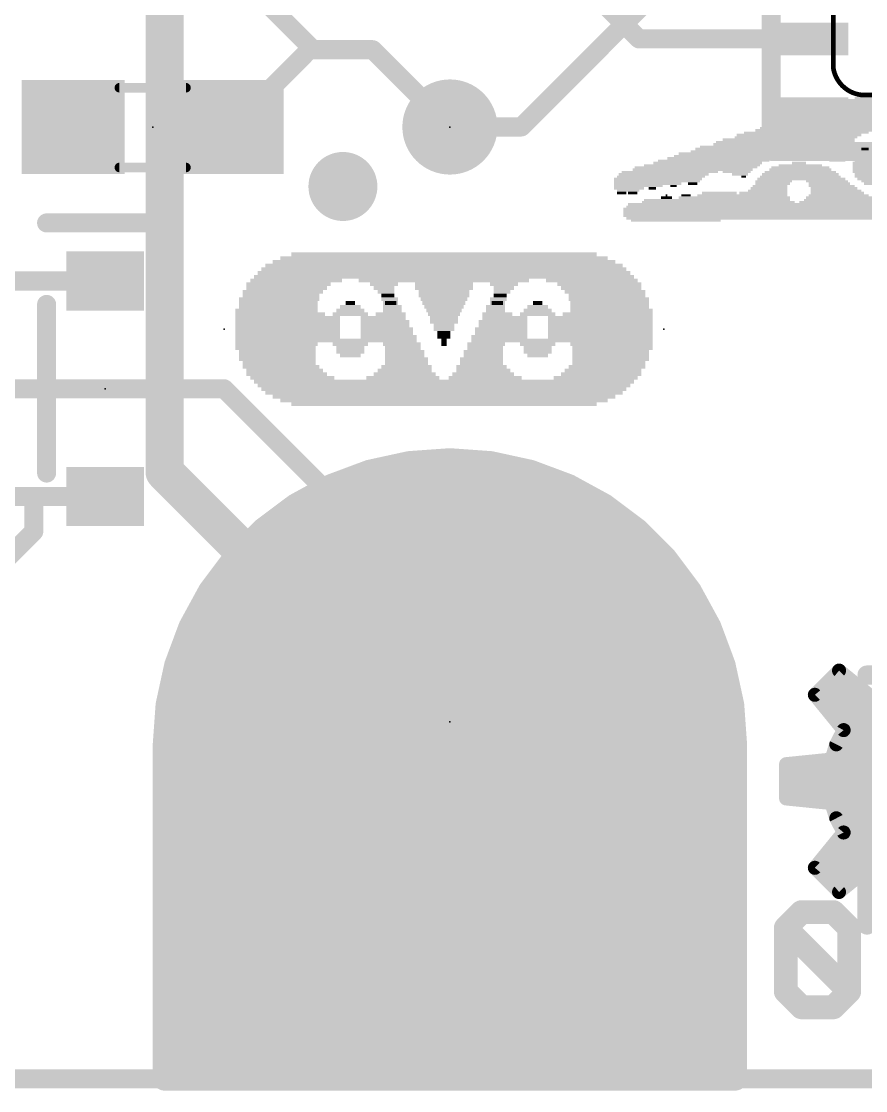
# Model space of a CAD drawing. Extents: x -23 to 93, y -71 to 33.
# Drawn here: x 9.39 to 18.41, y -0.13 to 11.29 of the extents above; entities that cross this region are included whole.
import ezdxf

# ---------------------------------------------------------------- set-up
doc = ezdxf.new("R2010")
doc.units = 0
for name, color, linetype in [('1', 12, 'CONTINUOUS'), ('16', 132, 'CONTINUOUS'), ('17', 110, 'CONTINUOUS'), ('18', 110, 'CONTINUOUS'), ('20', 53, 'CONTINUOUS'), ('21', 41, 'CONTINUOUS'), ('22', 40, 'CONTINUOUS'), ('23', 53, 'CONTINUOUS'), ('24', 53, 'CONTINUOUS'), ('31', 253, 'CONTINUOUS'), ('51', 53, 'CONTINUOUS')]:
    doc.layers.add(name, color=color, linetype=linetype)

# ---------------------------------------------------------------- blocks, each defined once
blk = doc.blocks.new('RECT')
blk.add_solid([(-0.5, -0.5), (0.5, -0.5), (-0.5, 0.5), (0.5, 0.5)])
blk = doc.blocks.new('ROUNDP')
at = {"const_width": 0.5}
blk.add_lwpolyline([(0, -0.25, 1), (0, 0.25, 1), (0, -0.25)], format="xyb", dxfattribs=at)
blk = doc.blocks.new('PIE')
at = {"const_width": 0.5}
blk.add_lwpolyline([(0, -0.25, 1), (0, 0.25, 1), (0, -0.25)], format="xyb", dxfattribs=at)
blk = doc.blocks.new('ROUNDV')
at = {"const_width": 0.5}
blk.add_lwpolyline([(0, -0.25, 1), (0, 0.25, 1), (0, -0.25)], format="xyb", dxfattribs=at)

msp = doc.modelspace()

# ---------------------------------------------------------------- linework, layer by layer
at = {"layer": '1'}
for points, const_width in [([(15.99, 11.1), (15.24, 11.85)], 0.2032), ([(12.065, 11.43), (12.5095, 10.9855)], 0.2032), ([(17.85, 11.1), (15.99, 11.1)], 0.2032), ([(11.645, 10.16), (12.4705, 10.9855)], 0.2032), ([(12.4705, 10.9855), (12.5095, 10.9855)], 0.2032), ([(12.5095, 10.9855), (13.1445, 10.9855)], 0.2032), ([(13.1445, 10.9855), (13.97, 10.16)], 0.2032), ([(10.287, 8.516), (8.947, 8.516)], 0.2032), ([(6.647, 7.366), (11.557, 7.366)], 0.2032), ([(11.557, 7.366), (13.97, 4.953)], 0.2032), ([(13.5362, 6.573), (13.1113, 6.4805)], 0.254), ([(13.97, 6.604), (13.5362, 6.573)], 0.254), ([(14.4038, 6.573), (13.97, 6.604)], 0.254), ([(14.8287, 6.4805), (14.4038, 6.573)], 0.254), ([(13.1113, 6.4805), (12.7038, 6.3286)], 0.254), ([(15.2362, 6.3286), (14.8287, 6.4805)], 0.254), ([(12.7038, 6.3286), (12.3221, 6.1201)], 0.254), ([(12.7613, 6.35), (15.1787, 6.35)], 0.254), ([(15.6179, 6.1201), (15.2362, 6.3286)], 0.254), ([(9.525, 6.216), (8.947, 6.216)], 0.2032), ([(10.287, 6.216), (9.525, 6.216)], 0.2032), ([(9.525, 5.842), (9.525, 6.216)], 0.2032), ([(12.3221, 6.1201), (11.974, 5.8595)], 0.254), ([(12.2899, 6.096), (15.6501, 6.096)], 0.254), ([(15.966, 5.8595), (15.6179, 6.1201)], 0.254), ([(9.017, 5.334), (9.525, 5.842)], 0.2032), ([(11.974, 5.8595), (11.6665, 5.552)], 0.254), ([(11.9565, 5.842), (15.9835, 5.842)], 0.254), ([(16.2735, 5.552), (15.966, 5.8595)], 0.254), ([(11.7025, 5.588), (16.2375, 5.588)], 0.254), ([(11.6665, 5.552), (11.4059, 5.2039)], 0.254), ([(16.5341, 5.2039), (16.2735, 5.552)], 0.254), ([(11.5033, 5.334), (16.4367, 5.334)], 0.254), ([(11.4059, 5.2039), (11.1974, 4.8222)], 0.254), ([(16.7426, 4.8222), (16.5341, 5.2039)], 0.254), ([(11.3382, 5.08), (16.6018, 5.08)], 0.254), ([(13.97, 4.953), (13.97, 3.556)], 0.2032), ([(11.1974, 4.8222), (11.0455, 4.4147)], 0.254), ([(11.1995, 4.826), (16.7405, 4.826)], 0.254), ([(16.8945, 4.4147), (16.7426, 4.8222)], 0.254), ([(11.1041, 4.572), (16.8359, 4.572)], 0.254), ([(11.0455, 4.4147), (10.953, 3.9898)], 0.254), ([(16.987, 3.9898), (16.8945, 4.4147)], 0.254), ([(11.0244, 4.318), (16.9156, 4.318)], 0.254), ([(10.953, 3.9898), (10.922, 3.556)], 0.254), ([(10.9692, 4.064), (16.9708, 4.064)], 0.254), ([(17.018, 3.556), (16.987, 3.9898)], 0.254), ([(10.9402, 3.81), (16.9998, 3.81)], 0.254), ([(10.922, 3.556), (10.922, 0)], 0.254), ([(10.922, 3.556), (17.018, 3.556)], 0.254), ([(17.018, 0), (17.018, 3.556)], 0.254), ([(10.922, 3.302), (17.018, 3.302)], 0.254), ([(10.922, 3.048), (17.018, 3.048)], 0.254), ([(10.922, 2.794), (17.018, 2.794)], 0.254), ([(10.922, 2.54), (17.018, 2.54)], 0.254), ([(10.922, 2.286), (17.018, 2.286)], 0.254), ([(10.922, 2.032), (17.018, 2.032)], 0.254), ([(10.922, 1.778), (17.018, 1.778)], 0.254), ([(10.922, 1.524), (17.018, 1.524)], 0.254), ([(10.922, 1.27), (17.018, 1.27)], 0.254), ([(10.922, 1.016), (17.018, 1.016)], 0.254), ([(10.922, 0.762), (17.018, 0.762)], 0.254), ([(10.922, 0.508), (17.018, 0.508)], 0.254), ([(10.922, 0.254), (17.018, 0.254)], 0.254), ([(10.922, 0), (17.018, 0)], 0.254), ([(10.922, 0), (17.018, 0)], 0.254), ([(0, 0), (38.1, 0)], 0.2032)]:
    msp.add_lwpolyline(points, dxfattribs=dict(at, const_width=const_width))
for points, const_width in [([(15.99, 11.1508, 1), (15.99, 11.0492)], 0.1016), ([(15.9541, 11.0641, 1), (16.0259, 11.1359)], 0.1016), ([(17.85, 11.0492, 1), (17.85, 11.1508)], 0.1016), ([(12.4705, 11.0363, 1), (12.4705, 10.9347)], 0.1016), ([(12.5064, 10.9496, 1), (12.4346, 11.0214)], 0.1016), ([(12.5095, 11.0363, 1), (12.5095, 10.9347)], 0.1016), ([(12.4736, 10.9496, 1), (12.5454, 11.0214)], 0.1016), ([(12.5095, 10.9347, 1), (12.5095, 11.0363)], 0.1016), ([(13.1804, 11.0214, 1), (13.1086, 10.9496)], 0.1016), ([(13.1445, 10.9347, 1), (13.1445, 11.0363)], 0.1016), ([(11.6091, 10.1959, 1), (11.6809, 10.1241)], 0.1016), ([(13.9341, 10.1241, 1), (14.0059, 10.1959)], 0.1016), ([(10.287, 8.4652, 1), (10.287, 8.5668)], 0.1016), ([(11.5929, 7.4019, 1), (11.5211, 7.3301)], 0.1016), ([(11.557, 7.3152, 1), (11.557, 7.4168)], 0.1016), ([(13.5317, 6.6363, 1), (13.5408, 6.5096)], 0.127), ([(13.5497, 6.5109, 1), (13.5227, 6.635)], 0.127), ([(13.9745, 6.6673, 1), (13.9655, 6.5407)], 0.127), ([(13.9745, 6.5407, 1), (13.9655, 6.6673)], 0.127), ([(14.4173, 6.635, 1), (14.3903, 6.5109)], 0.127), ([(14.3992, 6.5096, 1), (14.4083, 6.6363)], 0.127), ([(13.0978, 6.5426, 1), (13.1248, 6.4185)], 0.127), ([(13.1335, 6.421, 1), (13.0891, 6.54)], 0.127), ([(14.8509, 6.54, 1), (14.8065, 6.421)], 0.127), ([(14.8152, 6.4185, 1), (14.8422, 6.5426)], 0.127), ([(12.6816, 6.3881, 1), (12.726, 6.2691)], 0.127), ([(12.7342, 6.2728, 1), (12.6734, 6.3843)], 0.127), ([(12.7613, 6.4135, 1), (12.7613, 6.2865)], 0.127), ([(15.2666, 6.3843, 1), (15.2058, 6.2728)], 0.127), ([(15.1787, 6.2865, 1), (15.1787, 6.4135)], 0.127), ([(15.214, 6.2691, 1), (15.2584, 6.3881)], 0.127), ([(9.525, 6.2668, 1), (9.525, 6.1652)], 0.1016), ([(9.5758, 6.216, 1), (9.4742, 6.216)], 0.1016), ([(9.525, 6.1652, 1), (9.525, 6.2668)], 0.1016), ([(10.287, 6.1652, 1), (10.287, 6.2668)], 0.1016), ([(12.2899, 6.1595, 1), (12.2899, 6.0325)], 0.127), ([(12.2917, 6.1759, 1), (12.3526, 6.0644)], 0.127), ([(12.3602, 6.0693, 1), (12.2841, 6.171)], 0.127), ([(15.6559, 6.171, 1), (15.5798, 6.0693)], 0.127), ([(15.5874, 6.0644, 1), (15.6483, 6.1759)], 0.127), ([(15.6501, 6.0325, 1), (15.6501, 6.1595)], 0.127), ([(9.5609, 5.8061, 1), (9.4891, 5.8779)], 0.1016), ([(11.9565, 5.9055, 1), (11.9565, 5.7785)], 0.127), ([(11.9359, 5.9104, 1), (12.012, 5.8087)], 0.127), ([(12.0189, 5.8146, 1), (11.9291, 5.9044)], 0.127), ([(16.0109, 5.9044, 1), (15.9211, 5.8146)], 0.127), ([(15.928, 5.8087, 1), (16.0041, 5.9104)], 0.127), ([(15.9835, 5.7785, 1), (15.9835, 5.9055)], 0.127), ([(9.4742, 5.842, 1), (9.5758, 5.842)], 0.1016), ([(11.7025, 5.6515, 1), (11.7025, 5.5245)], 0.127), ([(16.2375, 5.5245, 1), (16.2375, 5.6515)], 0.127), ([(11.6216, 5.5969, 1), (11.7114, 5.5071)], 0.127), ([(11.7173, 5.514, 1), (11.6156, 5.5901)], 0.127), ([(16.3244, 5.5901, 1), (16.2227, 5.514)], 0.127), ([(16.2286, 5.5071, 1), (16.3184, 5.5969)], 0.127), ([(11.5033, 5.3975, 1), (11.5033, 5.2705)], 0.127), ([(16.4367, 5.2705, 1), (16.4367, 5.3975)], 0.127), ([(11.355, 5.2419, 1), (11.4567, 5.1658)], 0.127), ([(11.4616, 5.1734, 1), (11.3501, 5.2343)], 0.127), ([(16.5899, 5.2343, 1), (16.4784, 5.1734)], 0.127), ([(16.4833, 5.1658, 1), (16.585, 5.2419)], 0.127), ([(11.3382, 5.1435, 1), (11.3382, 5.0165)], 0.127), ([(16.6018, 5.0165, 1), (16.6018, 5.1435)], 0.127), ([(14.0208, 4.953, 1), (13.9192, 4.953)], 0.1016), ([(13.9341, 4.9171, 1), (14.0059, 4.9889)], 0.1016), ([(11.1417, 4.8526, 1), (11.2532, 4.7918)], 0.127), ([(11.1995, 4.8895, 1), (11.1995, 4.7625)], 0.127), ([(11.2569, 4.8, 1), (11.1379, 4.8444)], 0.127), ([(16.8021, 4.8444, 1), (16.6831, 4.8)], 0.127), ([(16.6868, 4.7918, 1), (16.7983, 4.8526)], 0.127), ([(16.7405, 4.7625, 1), (16.7405, 4.8895)], 0.127), ([(11.1041, 4.6355, 1), (11.1041, 4.5085)], 0.127), ([(16.8359, 4.5085, 1), (16.8359, 4.6355)], 0.127), ([(10.986, 4.4369, 1), (11.105, 4.3925)], 0.127), ([(11.1075, 4.4012, 1), (10.9834, 4.4282)], 0.127), ([(16.9566, 4.4282, 1), (16.8325, 4.4012)], 0.127), ([(16.835, 4.3925, 1), (16.954, 4.4369)], 0.127), ([(11.0244, 4.3815, 1), (11.0244, 4.2545)], 0.127), ([(16.9156, 4.2545, 1), (16.9156, 4.3815)], 0.127), ([(11.0164, 3.9852, 1), (10.8897, 3.9943)], 0.127), ([(10.9692, 4.1275, 1), (10.9692, 4.0005)], 0.127), ([(17.0503, 3.9943, 1), (16.9236, 3.9852)], 0.127), ([(16.9708, 4.0005, 1), (16.9708, 4.1275)], 0.127), ([(10.891, 4.0033, 1), (11.0151, 3.9763)], 0.127), ([(16.9249, 3.9763, 1), (17.049, 4.0033)], 0.127), ([(10.9402, 3.8735, 1), (10.9402, 3.7465)], 0.127), ([(16.9998, 3.7465, 1), (16.9998, 3.8735)], 0.127), ([(10.9855, 3.556, 1), (10.8585, 3.556)], 0.127), ([(10.922, 3.6195, 1), (10.922, 3.4925)], 0.127), ([(17.0815, 3.556, 1), (16.9545, 3.556)], 0.127), ([(17.018, 3.4925, 1), (17.018, 3.6195)], 0.127), ([(10.8587, 3.5605, 1), (10.9853, 3.5515)], 0.127), ([(13.9192, 3.556, 1), (14.0208, 3.556)], 0.1016), ([(16.9547, 3.5515, 1), (17.0813, 3.5605)], 0.127), ([(10.922, 3.3655, 1), (10.922, 3.2385)], 0.127), ([(17.018, 3.2385, 1), (17.018, 3.3655)], 0.127), ([(10.922, 3.1115, 1), (10.922, 2.9845)], 0.127), ([(17.018, 2.9845, 1), (17.018, 3.1115)], 0.127), ([(10.922, 2.8575, 1), (10.922, 2.7305)], 0.127), ([(17.018, 2.7305, 1), (17.018, 2.8575)], 0.127), ([(10.922, 2.6035, 1), (10.922, 2.4765)], 0.127), ([(17.018, 2.4765, 1), (17.018, 2.6035)], 0.127), ([(10.922, 2.3495, 1), (10.922, 2.2225)], 0.127), ([(17.018, 2.2225, 1), (17.018, 2.3495)], 0.127), ([(10.922, 2.0955, 1), (10.922, 1.9685)], 0.127), ([(17.018, 1.9685, 1), (17.018, 2.0955)], 0.127), ([(10.922, 1.8415, 1), (10.922, 1.7145)], 0.127), ([(17.018, 1.7145, 1), (17.018, 1.8415)], 0.127), ([(10.922, 1.5875, 1), (10.922, 1.4605)], 0.127), ([(17.018, 1.4605, 1), (17.018, 1.5875)], 0.127), ([(10.922, 1.3335, 1), (10.922, 1.2065)], 0.127), ([(17.018, 1.2065, 1), (17.018, 1.3335)], 0.127), ([(10.922, 1.0795, 1), (10.922, 0.9525)], 0.127), ([(17.018, 0.9525, 1), (17.018, 1.0795)], 0.127), ([(10.922, 0.8255, 1), (10.922, 0.6985)], 0.127), ([(17.018, 0.6985, 1), (17.018, 0.8255)], 0.127), ([(10.922, 0.5715, 1), (10.922, 0.4445)], 0.127), ([(17.018, 0.4445, 1), (17.018, 0.5715)], 0.127), ([(10.922, 0.3175, 1), (10.922, 0.1905)], 0.127), ([(17.018, 0.1905, 1), (17.018, 0.3175)], 0.127), ([(10.922, 0.0635, 1), (10.922, -0.0635)], 0.127), ([(10.922, 0.0635, 1), (10.922, -0.0635)], 0.127), ([(17.018, -0.0635, 1), (17.018, 0.0635)], 0.127), ([(17.018, -0.0635, 1), (17.018, 0.0635)], 0.127), ([(10.8585, 0, 1), (10.9855, 0)], 0.127), ([(16.9545, 0, 1), (17.0815, 0)], 0.127)]:
    msp.add_lwpolyline(points, format="xyb", dxfattribs=dict(at, const_width=const_width))
at = {"layer": '16'}
for points, const_width in [([(10.922, 16.637), (10.922, 6.477)], 0.4064), ([(16.383, 11.811), (14.732, 10.16)], 0.2032), ([(14.732, 10.16), (13.97, 10.16)], 0.2032), ([(10.922, 6.477), (13.843, 3.556)], 0.4064), ([(13.5362, 6.573), (13.1113, 6.4805)], 0.254), ([(13.97, 6.604), (13.5362, 6.573)], 0.254), ([(14.4038, 6.573), (13.97, 6.604)], 0.254), ([(14.8287, 6.4805), (14.4038, 6.573)], 0.254), ([(13.1113, 6.4805), (12.7038, 6.3286)], 0.254), ([(15.2362, 6.3286), (14.8287, 6.4805)], 0.254), ([(12.7038, 6.3286), (12.3221, 6.1201)], 0.254), ([(12.7613, 6.35), (15.1787, 6.35)], 0.254), ([(15.6179, 6.1201), (15.2362, 6.3286)], 0.254), ([(12.3221, 6.1201), (11.974, 5.8595)], 0.254), ([(12.2899, 6.096), (15.6501, 6.096)], 0.254), ([(15.966, 5.8595), (15.6179, 6.1201)], 0.254), ([(11.974, 5.8595), (11.6665, 5.552)], 0.254), ([(11.9565, 5.842), (15.9835, 5.842)], 0.254), ([(16.2735, 5.552), (15.966, 5.8595)], 0.254), ([(11.7025, 5.588), (16.2375, 5.588)], 0.254), ([(11.6665, 5.552), (11.4059, 5.2039)], 0.254), ([(16.5341, 5.2039), (16.2735, 5.552)], 0.254), ([(11.5033, 5.334), (16.4367, 5.334)], 0.254), ([(11.4059, 5.2039), (11.1974, 4.8222)], 0.254), ([(16.7426, 4.8222), (16.5341, 5.2039)], 0.254), ([(11.3382, 5.08), (16.6018, 5.08)], 0.254), ([(11.1974, 4.8222), (11.0455, 4.4147)], 0.254), ([(11.1995, 4.826), (16.7405, 4.826)], 0.254), ([(16.8945, 4.4147), (16.7426, 4.8222)], 0.254), ([(11.1041, 4.572), (16.8359, 4.572)], 0.254), ([(11.0455, 4.4147), (10.953, 3.9898)], 0.254), ([(16.987, 3.9898), (16.8945, 4.4147)], 0.254), ([(11.0244, 4.318), (16.9156, 4.318)], 0.254), ([(10.953, 3.9898), (10.922, 3.556)], 0.254), ([(10.9692, 4.064), (16.9708, 4.064)], 0.254), ([(17.018, 3.556), (16.987, 3.9898)], 0.254), ([(10.9402, 3.81), (16.9998, 3.81)], 0.254), ([(10.922, 3.556), (10.922, 0)], 0.254), ([(10.922, 3.556), (17.018, 3.556)], 0.254), ([(13.843, 3.556), (13.97, 3.556)], 0.2032), ([(17.018, 0), (17.018, 3.556)], 0.254), ([(10.922, 3.302), (17.018, 3.302)], 0.254), ([(10.922, 3.048), (17.018, 3.048)], 0.254), ([(10.922, 2.794), (17.018, 2.794)], 0.254), ([(10.922, 2.54), (17.018, 2.54)], 0.254), ([(10.922, 2.286), (17.018, 2.286)], 0.254), ([(10.922, 2.032), (17.018, 2.032)], 0.254), ([(10.922, 1.778), (17.018, 1.778)], 0.254), ([(17.7268, 1.7789), (17.5573, 1.6094)], 0.254), ([(18.0657, 1.7789), (17.7268, 1.7789)], 0.254), ([(18.2352, 1.6094), (18.0657, 1.7789)], 0.254), ([(17.5573, 1.6094), (17.5573, 0.9315)], 0.254), ([(18.2352, 0.9315), (17.5573, 1.6094)], 0.254), ([(18.2352, 0.9315), (18.2352, 1.6094)], 0.254), ([(10.922, 1.524), (17.018, 1.524)], 0.254), ([(10.922, 1.27), (17.018, 1.27)], 0.254), ([(10.922, 1.016), (17.018, 1.016)], 0.254), ([(17.5573, 0.9315), (17.7268, 0.762)], 0.254), ([(18.0657, 0.762), (18.2352, 0.9315)], 0.254), ([(10.922, 0.762), (17.018, 0.762)], 0.254), ([(17.7268, 0.762), (18.0657, 0.762)], 0.254), ([(10.922, 0.508), (17.018, 0.508)], 0.254), ([(10.922, 0.254), (17.018, 0.254)], 0.254), ([(10.922, 0), (17.018, 0)], 0.254), ([(10.922, 0), (17.018, 0)], 0.254), ([(0, 0), (38.1, 0)], 0.2032)]:
    msp.add_lwpolyline(points, dxfattribs=dict(at, const_width=const_width))
for points, const_width in [([(13.97, 10.2108, 1), (13.97, 10.1092)], 0.1016), ([(14.6961, 10.1959, 1), (14.7679, 10.1241)], 0.1016), ([(14.732, 10.1092, 1), (14.732, 10.2108)], 0.1016), ([(10.9938, 6.5488, 1), (10.8502, 6.4052)], 0.2032), ([(13.5317, 6.6363, 1), (13.5408, 6.5096)], 0.127), ([(13.5497, 6.5109, 1), (13.5227, 6.635)], 0.127), ([(13.9745, 6.6673, 1), (13.9655, 6.5407)], 0.127), ([(13.9745, 6.5407, 1), (13.9655, 6.6673)], 0.127), ([(14.4173, 6.635, 1), (14.3903, 6.5109)], 0.127), ([(14.3992, 6.5096, 1), (14.4083, 6.6363)], 0.127), ([(10.8204, 6.477, 1), (11.0236, 6.477)], 0.2032), ([(13.0978, 6.5426, 1), (13.1248, 6.4185)], 0.127), ([(13.1335, 6.421, 1), (13.0891, 6.54)], 0.127), ([(14.8509, 6.54, 1), (14.8065, 6.421)], 0.127), ([(14.8152, 6.4185, 1), (14.8422, 6.5426)], 0.127), ([(12.6816, 6.3881, 1), (12.726, 6.2691)], 0.127), ([(12.7342, 6.2728, 1), (12.6734, 6.3843)], 0.127), ([(12.7613, 6.4135, 1), (12.7613, 6.2865)], 0.127), ([(15.2666, 6.3843, 1), (15.2058, 6.2728)], 0.127), ([(15.1787, 6.2865, 1), (15.1787, 6.4135)], 0.127), ([(15.214, 6.2691, 1), (15.2584, 6.3881)], 0.127), ([(12.2899, 6.1595, 1), (12.2899, 6.0325)], 0.127), ([(12.2917, 6.1759, 1), (12.3526, 6.0644)], 0.127), ([(12.3602, 6.0693, 1), (12.2841, 6.171)], 0.127), ([(15.6559, 6.171, 1), (15.5798, 6.0693)], 0.127), ([(15.5874, 6.0644, 1), (15.6483, 6.1759)], 0.127), ([(15.6501, 6.0325, 1), (15.6501, 6.1595)], 0.127), ([(11.9565, 5.9055, 1), (11.9565, 5.7785)], 0.127), ([(11.9359, 5.9104, 1), (12.012, 5.8087)], 0.127), ([(12.0189, 5.8146, 1), (11.9291, 5.9044)], 0.127), ([(16.0109, 5.9044, 1), (15.9211, 5.8146)], 0.127), ([(15.928, 5.8087, 1), (16.0041, 5.9104)], 0.127), ([(15.9835, 5.7785, 1), (15.9835, 5.9055)], 0.127), ([(11.7025, 5.6515, 1), (11.7025, 5.5245)], 0.127), ([(16.2375, 5.5245, 1), (16.2375, 5.6515)], 0.127), ([(11.6216, 5.5969, 1), (11.7114, 5.5071)], 0.127), ([(11.7173, 5.514, 1), (11.6156, 5.5901)], 0.127), ([(16.3244, 5.5901, 1), (16.2227, 5.514)], 0.127), ([(16.2286, 5.5071, 1), (16.3184, 5.5969)], 0.127), ([(11.5033, 5.3975, 1), (11.5033, 5.2705)], 0.127), ([(16.4367, 5.2705, 1), (16.4367, 5.3975)], 0.127), ([(11.355, 5.2419, 1), (11.4567, 5.1658)], 0.127), ([(11.4616, 5.1734, 1), (11.3501, 5.2343)], 0.127), ([(16.5899, 5.2343, 1), (16.4784, 5.1734)], 0.127), ([(16.4833, 5.1658, 1), (16.585, 5.2419)], 0.127), ([(11.3382, 5.1435, 1), (11.3382, 5.0165)], 0.127), ([(16.6018, 5.0165, 1), (16.6018, 5.1435)], 0.127), ([(11.1417, 4.8526, 1), (11.2532, 4.7918)], 0.127), ([(11.1995, 4.8895, 1), (11.1995, 4.7625)], 0.127), ([(11.2569, 4.8, 1), (11.1379, 4.8444)], 0.127), ([(16.8021, 4.8444, 1), (16.6831, 4.8)], 0.127), ([(16.6868, 4.7918, 1), (16.7983, 4.8526)], 0.127), ([(16.7405, 4.7625, 1), (16.7405, 4.8895)], 0.127), ([(11.1041, 4.6355, 1), (11.1041, 4.5085)], 0.127), ([(16.8359, 4.5085, 1), (16.8359, 4.6355)], 0.127), ([(10.986, 4.4369, 1), (11.105, 4.3925)], 0.127), ([(11.1075, 4.4012, 1), (10.9834, 4.4282)], 0.127), ([(16.9566, 4.4282, 1), (16.8325, 4.4012)], 0.127), ([(16.835, 4.3925, 1), (16.954, 4.4369)], 0.127), ([(11.0244, 4.3815, 1), (11.0244, 4.2545)], 0.127), ([(16.9156, 4.2545, 1), (16.9156, 4.3815)], 0.127), ([(11.0164, 3.9852, 1), (10.8897, 3.9943)], 0.127), ([(10.9692, 4.1275, 1), (10.9692, 4.0005)], 0.127), ([(17.0503, 3.9943, 1), (16.9236, 3.9852)], 0.127), ([(16.9708, 4.0005, 1), (16.9708, 4.1275)], 0.127), ([(10.891, 4.0033, 1), (11.0151, 3.9763)], 0.127), ([(16.9249, 3.9763, 1), (17.049, 4.0033)], 0.127), ([(10.9402, 3.8735, 1), (10.9402, 3.7465)], 0.127), ([(16.9998, 3.7465, 1), (16.9998, 3.8735)], 0.127), ([(10.9855, 3.556, 1), (10.8585, 3.556)], 0.127), ([(10.922, 3.6195, 1), (10.922, 3.4925)], 0.127), ([(13.7712, 3.4842, 1), (13.9148, 3.6278)], 0.2032), ([(13.843, 3.6068, 1), (13.843, 3.5052)], 0.1016), ([(13.97, 3.5052, 1), (13.97, 3.6068)], 0.1016), ([(17.0815, 3.556, 1), (16.9545, 3.556)], 0.127), ([(17.018, 3.4925, 1), (17.018, 3.6195)], 0.127), ([(10.8587, 3.5605, 1), (10.9853, 3.5515)], 0.127), ([(16.9547, 3.5515, 1), (17.0813, 3.5605)], 0.127), ([(10.922, 3.3655, 1), (10.922, 3.2385)], 0.127), ([(17.018, 3.2385, 1), (17.018, 3.3655)], 0.127), ([(10.922, 3.1115, 1), (10.922, 2.9845)], 0.127), ([(17.018, 2.9845, 1), (17.018, 3.1115)], 0.127), ([(10.922, 2.8575, 1), (10.922, 2.7305)], 0.127), ([(17.018, 2.7305, 1), (17.018, 2.8575)], 0.127), ([(10.922, 2.6035, 1), (10.922, 2.4765)], 0.127), ([(17.018, 2.4765, 1), (17.018, 2.6035)], 0.127), ([(10.922, 2.3495, 1), (10.922, 2.2225)], 0.127), ([(17.018, 2.2225, 1), (17.018, 2.3495)], 0.127), ([(10.922, 2.0955, 1), (10.922, 1.9685)], 0.127), ([(17.018, 1.9685, 1), (17.018, 2.0955)], 0.127), ([(10.922, 1.8415, 1), (10.922, 1.7145)], 0.127), ([(17.018, 1.7145, 1), (17.018, 1.8415)], 0.127), ([(17.7268, 1.8424, 1), (17.7268, 1.7154)], 0.127), ([(17.7717, 1.734, 1), (17.6819, 1.8238)], 0.127), ([(18.1106, 1.8238, 1), (18.0208, 1.734)], 0.127), ([(18.0657, 1.7154, 1), (18.0657, 1.8424)], 0.127), ([(17.6208, 1.6094, 1), (17.4938, 1.6094)], 0.127), ([(17.6022, 1.6543, 1), (17.5124, 1.5645)], 0.127), ([(17.5124, 1.6543, 1), (17.6022, 1.5645)], 0.127), ([(18.2987, 1.6094, 1), (18.1717, 1.6094)], 0.127), ([(18.1903, 1.5645, 1), (18.2801, 1.6543)], 0.127), ([(10.922, 1.5875, 1), (10.922, 1.4605)], 0.127), ([(17.018, 1.4605, 1), (17.018, 1.5875)], 0.127), ([(10.922, 1.3335, 1), (10.922, 1.2065)], 0.127), ([(17.018, 1.2065, 1), (17.018, 1.3335)], 0.127), ([(10.922, 1.0795, 1), (10.922, 0.9525)], 0.127), ([(17.018, 0.9525, 1), (17.018, 1.0795)], 0.127), ([(17.6022, 0.9764, 1), (17.5124, 0.8866)], 0.127), ([(18.2801, 0.8866, 1), (18.1903, 0.9764)], 0.127), ([(18.1903, 0.8866, 1), (18.2801, 0.9764)], 0.127), ([(17.4938, 0.9315, 1), (17.6208, 0.9315)], 0.127), ([(18.1717, 0.9315, 1), (18.2987, 0.9315)], 0.127), ([(10.922, 0.8255, 1), (10.922, 0.6985)], 0.127), ([(17.018, 0.6985, 1), (17.018, 0.8255)], 0.127), ([(17.7268, 0.8255, 1), (17.7268, 0.6985)], 0.127), ([(17.6819, 0.7171, 1), (17.7717, 0.8069)], 0.127), ([(18.0208, 0.8069, 1), (18.1106, 0.7171)], 0.127), ([(18.0657, 0.6985, 1), (18.0657, 0.8255)], 0.127), ([(10.922, 0.5715, 1), (10.922, 0.4445)], 0.127), ([(17.018, 0.4445, 1), (17.018, 0.5715)], 0.127), ([(10.922, 0.3175, 1), (10.922, 0.1905)], 0.127), ([(17.018, 0.1905, 1), (17.018, 0.3175)], 0.127), ([(10.922, 0.0635, 1), (10.922, -0.0635)], 0.127), ([(10.922, 0.0635, 1), (10.922, -0.0635)], 0.127), ([(17.018, -0.0635, 1), (17.018, 0.0635)], 0.127), ([(17.018, -0.0635, 1), (17.018, 0.0635)], 0.127), ([(10.8585, 0, 1), (10.9855, 0)], 0.127), ([(16.9545, 0, 1), (17.0815, 0)], 0.127)]:
    msp.add_lwpolyline(points, format="xyb", dxfattribs=dict(at, const_width=const_width))
at = {"layer": '20', "const_width": 0.2032}
msp.add_lwpolyline([(38.1, 0), (0, 0)], dxfattribs=at)
at = {"layer": '21', "const_width": 0.2032}
for points in [[(17.4, 9.9), (17.4, 15.5)], [(20.7, 9.9), (17.4, 9.9)], [(10.912, 9.136), (9.662, 9.136)], [(9.662, 8.266), (9.662, 6.466)], [(10.912, 8.266), (10.912, 6.466)], [(19.675, 4.31), (18.425, 4.31)], [(18.425, 3.44), (18.425, 1.64)]]:
    msp.add_lwpolyline(points, dxfattribs=at)
at = {"layer": '21', "const_width": 0.1016}
for points in [[(17.4, 9.9508, 1), (17.4, 9.8492)], [(17.3492, 9.9, 1), (17.4508, 9.9)], [(9.662, 9.1868, 1), (9.662, 9.0852)], [(10.912, 9.0852, 1), (10.912, 9.1868)], [(9.7128, 8.266, 1), (9.6112, 8.266)], [(10.9628, 8.266, 1), (10.8612, 8.266)], [(9.6112, 6.466, 1), (9.7128, 6.466)], [(10.8612, 6.466, 1), (10.9628, 6.466)], [(18.425, 4.3608, 1), (18.425, 4.2592)], [(18.4758, 3.44, 1), (18.3742, 3.44)], [(18.3742, 1.64, 1), (18.4758, 1.64)]]:
    msp.add_lwpolyline(points, format="xyb", dxfattribs=at)
at = {"layer": '22', "const_width": 0.15}
for points in [[(17.868, 4.0985), (18.1265, 4.357)], [(18.1195, 4.35), (18.1351, 4.35)], [(18.1265, 4.357), (18.5035, 4.0496)], [(17.9695, 4.2), (18.319, 4.2)], [(18.1754, 3.7215), (17.868, 4.0985)], [(17.9075, 4.05), (18.503, 4.05)], [(18.0299, 3.9), (20.0701, 3.9)], [(18.0972, 3.5697), (18.1754, 3.7215)], [(18.1522, 3.75), (19.9478, 3.75)], [(18.1128, 3.6), (18.8595, 3.6)], [(18.0451, 3.407), (18.0972, 3.5697)], [(17.5612, 3.3578), (18.0451, 3.407)], [(17.5612, 2.9922), (17.5612, 3.3578)], [(18.0589, 3.45), (18.6747, 3.45)], [(17.5612, 3.3), (18.5988, 3.3)], [(17.5612, 3.15), (18.5849, 3.15)], [(17.5612, 3), (18.6183, 3)], [(18.0451, 2.943), (17.5612, 2.9922)], [(18.0972, 2.7803), (18.0451, 2.943)], [(18.0749, 2.85), (18.7162, 2.85)], [(18.1754, 2.6285), (18.0972, 2.7803)], [(18.1386, 2.7), (18.8532, 2.7)], [(17.868, 2.2515), (18.1754, 2.6285)], [(18.1114, 2.55), (18.7911, 2.55)], [(17.9891, 2.4), (18.729, 2.4)], [(18.1265, 1.993), (17.868, 2.2515)], [(17.8695, 2.25), (18.4417, 2.25)], [(18.5035, 2.3004), (18.1265, 1.993)], [(18.0195, 2.1), (18.2577, 2.1)]]:
    msp.add_lwpolyline(points, dxfattribs=at)
at = {"layer": '22', "const_width": 0.075}
for points in [[(18.1195, 4.3875, 1), (18.1195, 4.3125)], [(18.1502, 4.3861, 1), (18.1028, 4.3279)], [(18.153, 4.3305, 1), (18.1, 4.3835)], [(18.1351, 4.3125, 1), (18.1351, 4.3875)], [(17.9695, 4.2375, 1), (17.9695, 4.1625)], [(18.319, 4.1625, 1), (18.319, 4.2375)], [(17.8971, 4.1222, 1), (17.8389, 4.0748)], [(17.8415, 4.125, 1), (17.8945, 4.072)], [(17.9075, 4.0875, 1), (17.9075, 4.0125)], [(18.0299, 3.9375, 1), (18.0299, 3.8625)], [(18.1522, 3.7875, 1), (18.1522, 3.7125)], [(18.2087, 3.7043, 1), (18.1421, 3.7387)], [(18.1463, 3.6978, 1), (18.2045, 3.7452)], [(18.1128, 3.6375, 1), (18.1128, 3.5625)], [(18.0638, 3.5868, 1), (18.1305, 3.5525)], [(18.1329, 3.5582, 1), (18.0615, 3.5811)], [(17.5987, 3.3578, 1), (17.5237, 3.3578)], [(17.5574, 3.3951, 1), (17.565, 3.3205)], [(18.0094, 3.4184, 1), (18.0808, 3.3956)], [(18.0589, 3.4875, 1), (18.0589, 3.4125)], [(18.0489, 3.3697, 1), (18.0413, 3.4443)], [(17.5612, 3.3375, 1), (17.5612, 3.2625)], [(17.5612, 3.1875, 1), (17.5612, 3.1125)], [(17.5612, 3.0375, 1), (17.5612, 2.9625)], [(17.565, 3.0295, 1), (17.5574, 2.9549)], [(17.5237, 2.9922, 1), (17.5987, 2.9922)], [(18.0808, 2.9544, 1), (18.0094, 2.9316)], [(18.0413, 2.9057, 1), (18.0489, 2.9803)], [(18.0749, 2.8875, 1), (18.0749, 2.8125)], [(18.1305, 2.7975, 1), (18.0638, 2.7632)], [(18.0615, 2.7689, 1), (18.1329, 2.7918)], [(18.1386, 2.7375, 1), (18.1386, 2.6625)], [(18.1421, 2.6113, 1), (18.2087, 2.6457)], [(18.2045, 2.6048, 1), (18.1463, 2.6522)], [(18.1114, 2.5875, 1), (18.1114, 2.5125)], [(17.9891, 2.4375, 1), (17.9891, 2.3625)], [(17.8945, 2.278, 1), (17.8415, 2.225)], [(17.8389, 2.2752, 1), (17.8971, 2.2278)], [(17.8695, 2.2875, 1), (17.8695, 2.2125)], [(18.4417, 2.2125, 1), (18.4417, 2.2875)], [(18.0195, 2.1375, 1), (18.0195, 2.0625)], [(18.2577, 2.0625, 1), (18.2577, 2.1375)], [(18.1028, 2.0221, 1), (18.1502, 1.9639)], [(18.1, 1.9665, 1), (18.153, 2.0195)]]:
    msp.add_lwpolyline(points, format="xyb", dxfattribs=at)
at = {"layer": '23'}
for p in [(10.795, 10.16), (11.557, 8.001), (10.287, 7.366), (13.97, 3.81)]:
    msp.add_point(p, dxfattribs=at)
at = {"layer": '24'}
for p in [(13.97, 10.16), (16.256, 8.001)]:
    msp.add_point(p, dxfattribs=at)
at = {"layer": '51'}
for points, const_width in [([(18.065, 10.79), (18.065, 12.96)], 0.05), ([(11.151, 10.579), (10.439, 10.579)], 0.1016), ([(19.75, 10.503), (18.36, 10.503)], 0.05), ([(11.151, 9.728), (10.439, 9.728)], 0.1016)]:
    msp.add_lwpolyline(points, dxfattribs=dict(at, const_width=const_width))
for points, const_width in [([(18.065, 10.79, 0.3333), (18.36, 10.503)], 0.05), ([(18.0525, 10.79, 1), (18.0775, 10.79)], 0.025), ([(18.0773, 10.7919, 1), (18.0527, 10.7881)], 0.025), ([(10.439, 10.6044, 1), (10.439, 10.5536)], 0.0508), ([(11.151, 10.5536, 1), (11.151, 10.6044)], 0.0508), ([(18.36, 10.5155, 1), (18.36, 10.4905)], 0.025), ([(18.3584, 10.4906, 1), (18.3616, 10.5154)], 0.025), ([(10.439, 9.7534, 1), (10.439, 9.7026)], 0.0508), ([(11.151, 9.7026, 1), (11.151, 9.7534)], 0.0508)]:
    msp.add_lwpolyline(points, format="xyb", dxfattribs=dict(at, const_width=const_width))

# ---------------------------------------------------------------- block references
at = {"layer": '1'}
for p, xscale, yscale, rotation in [((17.85, 11.1), 0.75, 0.35, 180), ((17.85, 10.3), 0.75, 0.35, 180), ((10.287, 8.516), 0.63, 0.83, 270), ((10.287, 6.216), 0.63, 0.83, 270)]:
    msp.add_blockref('RECT', p, dxfattribs=dict(at, xscale=xscale, yscale=yscale, rotation=rotation))
at = {"layer": '1', "xscale": 1.1, "rotation": 180}
for p in [(9.945, 10.16), (11.645, 10.16)]:
    msp.add_blockref('RECT', p, dxfattribs=at)
at = {"layer": '16', "xscale": 1.016, "yscale": 1.016}
msp.add_blockref('PIE', (13.97, 10.16), dxfattribs=at)
at = {"layer": '17', "xscale": 5.08, "yscale": 5.08}
msp.add_blockref('ROUNDP', (13.97, 3.556), dxfattribs=at)
msp.add_blockref('ROUNDP', (13.97, 3.556), dxfattribs=at)
at = {"layer": '18', "xscale": 0.7366, "yscale": 0.7366}
for p in [(13.97, 10.16), (13.97, 10.16), (12.827, 9.525), (12.827, 9.525)]:
    msp.add_blockref('ROUNDV', p, dxfattribs=at)
at = {"layer": '21', "yscale": 0.04}
for p, xscale in [((13.897, 8.801), 3.24), ((13.897, 8.681), 3.8), ((13.897, 8.721), 3.64), ((13.897, 8.761), 3.48), ((13.897, 8.561), 4.04), ((13.897, 8.601), 3.96), ((13.897, 8.641), 3.88), ((12.237, 8.481), 0.88), ((12.217, 8.441), 0.84), ((12.317, 8.521), 0.96), ((13.897, 8.521), 1.8), ((13.257, 8.481), 0.28), ((13.257, 8.441), 0.2), ((13.897, 8.481), 0.6), ((13.897, 8.441), 0.6), ((14.537, 8.481), 0.28), ((14.537, 8.441), 0.2), ((15.477, 8.521), 0.96), ((15.557, 8.481), 0.88), ((15.577, 8.441), 0.84), ((12.137, 8.321), 0.84), ((12.177, 8.401), 0.84), ((12.157, 8.361), 0.8), ((13.277, 8.401), 0.16), ((13.297, 8.361), 0.12), ((13.317, 8.321), 0.16), ((13.897, 8.401), 0.52), ((13.897, 8.361), 0.52), ((13.917, 8.321), 0.48), ((14.477, 8.321), 0.16), ((14.517, 8.401), 0.16), ((14.497, 8.361), 0.12), ((15.617, 8.401), 0.84), ((15.637, 8.361), 0.8), ((15.657, 8.321), 0.84), ((12.117, 8.201), 0.88), ((12.137, 8.281), 0.84), ((12.137, 8.241), 0.84), ((12.897, 8.201), 0.28), ((12.897, 8.241), 0.2), ((12.917, 8.281), 0.08), ((13.337, 8.281), 0.12), ((13.357, 8.241), 0.16), ((13.357, 8.201), 0.16), ((13.897, 8.281), 0.44), ((13.917, 8.241), 0.4), ((13.897, 8.201), 0.36), ((14.457, 8.241), 0.2), ((14.457, 8.201), 0.2), ((14.477, 8.281), 0.16), ((14.897, 8.201), 0.28), ((14.897, 8.241), 0.2), ((14.917, 8.281), 0.08), ((15.677, 8.281), 0.8), ((15.677, 8.241), 0.8), ((15.697, 8.201), 0.84), ((12.157, 8.161), 0.96), ((12.237, 8.121), 1.12), ((12.857, 8.161), 0.28), ((13.357, 8.121), 0.24), ((13.377, 8.161), 0.2), ((13.917, 8.161), 0.32), ((13.897, 8.121), 0.28), ((14.477, 8.161), 0.32), ((14.557, 8.121), 0.48), ((14.857, 8.161), 0.28), ((15.677, 8.121), 0.88), ((15.697, 8.161), 0.84), ((12.237, 8.081), 1.12), ((12.237, 8.041), 1.12), ((12.237, 8.001), 1.12), ((13.357, 8.001), 0.4), ((13.357, 8.041), 0.32), ((13.377, 8.081), 0.28), ((13.897, 8.081), 0.28), ((13.897, 8.041), 0.2), ((13.897, 8.001), 0.2), ((14.517, 8.001), 0.56), ((14.537, 8.081), 0.52), ((14.537, 8.041), 0.52), ((15.637, 8.001), 0.96), ((15.657, 8.041), 0.92), ((15.677, 8.081), 0.88), ((12.237, 7.961), 1.12), ((12.237, 7.921), 1.12), ((12.317, 7.881), 1.28), ((13.397, 7.961), 0.32), ((13.417, 7.921), 0.36), ((13.437, 7.881), 0.32), ((13.897, 7.961), 0.12), ((13.897, 7.921), 0.12), ((13.897, 7.881), 0.04), ((14.497, 7.921), 0.6), ((14.577, 7.881), 0.76), ((14.517, 7.961), 0.56), ((15.677, 7.961), 0.88), ((15.677, 7.921), 0.88), ((15.697, 7.881), 0.84), ((12.117, 7.841), 0.88), ((12.097, 7.801), 0.84), ((12.117, 7.761), 0.8), ((12.877, 7.841), 0.32), ((12.897, 7.801), 0.28), ((12.897, 7.761), 0.28), ((13.457, 7.841), 0.36), ((13.457, 7.801), 0.36), ((13.477, 7.761), 0.4), ((13.897, 7.841), 0.04), ((14.317, 7.761), 0.4), ((14.357, 7.841), 0.4), ((14.337, 7.801), 0.36), ((14.877, 7.841), 0.32), ((14.897, 7.801), 0.28), ((14.897, 7.761), 0.28), ((15.697, 7.841), 0.84), ((15.697, 7.801), 0.84), ((15.677, 7.761), 0.8), ((12.117, 7.721), 0.8), ((12.117, 7.681), 0.8), ((12.137, 7.641), 0.76), ((12.897, 7.721), 0.2), ((13.477, 7.721), 0.4), ((13.497, 7.681), 0.44), ((13.497, 7.641), 0.44), ((14.297, 7.681), 0.44), ((14.297, 7.641), 0.44), ((14.317, 7.721), 0.4), ((14.897, 7.721), 0.2), ((15.677, 7.721), 0.8), ((15.677, 7.681), 0.8), ((15.657, 7.641), 0.76), ((12.157, 7.601), 0.8), ((12.197, 7.561), 0.8), ((12.217, 7.521), 0.84), ((13.477, 7.521), 0.64), ((13.477, 7.561), 0.56), ((13.497, 7.601), 0.52), ((14.317, 7.521), 0.64), ((14.297, 7.601), 0.52), ((14.317, 7.561), 0.56), ((15.577, 7.521), 0.84), ((15.597, 7.561), 0.8), ((15.637, 7.601), 0.8), ((12.277, 7.481), 0.88), ((13.897, 7.441), 4.04), ((13.897, 7.401), 3.96), ((13.457, 7.481), 0.76), ((14.337, 7.481), 0.76), ((15.517, 7.481), 0.88), ((13.897, 7.361), 3.88), ((13.897, 7.321), 3.8), ((13.897, 7.281), 3.64), ((13.897, 7.241), 3.48), ((13.897, 7.201), 3.24)]:
    msp.add_blockref('RECT', p, dxfattribs=dict(at, xscale=xscale))
at = {"layer": '22', "rotation": 180}
for p, xscale, yscale in [((18.778, 10.495), 0.91, 0.03), ((18.808, 10.52), 0.89, 0.02), ((18.648, 10.395), 1.11, 0.03), ((18.688, 10.42), 1.09, 0.02), ((18.713, 10.445), 1.04, 0.03), ((18.763, 10.47), 0.94, 0.02), ((18.378, 10.27), 1.41, 0.02), ((18.443, 10.295), 1.38, 0.03), ((18.503, 10.32), 1.3, 0.02), ((18.553, 10.345), 1.26, 0.03), ((18.573, 10.37), 1.26, 0.02), ((18.033, 10.15), 1.5, 0.02), ((18.118, 10.17), 1.53, 0.02), ((18.193, 10.195), 1.48, 0.03), ((18.268, 10.22), 1.53, 0.02), ((18.343, 10.245), 1.44, 0.03), ((17.668, 10.05), 1.31, 0.02), ((17.698, 10.075), 1.33, 0.03), ((17.778, 10.1), 1.33, 0.02), ((17.888, 10.125), 1.31, 0.03), ((17.418, 9.925), 1.65, 0.03), ((17.443, 9.95), 1.6, 0.02), ((17.528, 9.975), 1.49, 0.03), ((17.553, 10), 1.48, 0.02), ((17.588, 10.025), 1.41, 0.03), ((18.403, 9.925), 0.08, 0.03), ((16.863, 9.825), 1.14, 0.03), ((16.923, 9.85), 1.12, 0.02), ((17.328, 9.875), 1.83, 0.03), ((17.393, 9.9), 1.7, 0.02), ((18.073, 9.85), 0.3, 0.02), ((18.098, 9.825), 0.25, 0.03), ((18.923, 9.825), 1.26, 0.03), ((18.988, 9.875), 1.33, 0.03), ((18.948, 9.85), 1.25, 0.02), ((18.428, 9.9), 0.17, 0.02), ((16.563, 9.705), 1.28, 0.03), ((16.598, 9.73), 1.31, 0.02), ((16.663, 9.75), 1.24, 0.02), ((16.723, 9.775), 1.16, 0.03), ((16.788, 9.8), 1.19, 0.02), ((17.713, 9.705), 0.66, 0.03), ((17.713, 9.73), 0.62, 0.02), ((17.713, 9.75), 0.46, 0.02), ((17.698, 9.775), 0.15, 0.03), ((18.108, 9.8), 0.17, 0.02), ((18.853, 9.775), 1.16, 0.03), ((18.838, 9.75), 1.13, 0.02), ((18.828, 9.73), 1.11, 0.02), ((18.788, 9.705), 1.03, 0.03), ((18.898, 9.8), 1.21, 0.02), ((16.193, 9.605), 0.94, 0.03), ((16.183, 9.58), 0.92, 0.02), ((16.223, 9.63), 0.94, 0.02), ((16.253, 9.655), 0.96, 0.03), ((16.318, 9.68), 1.03, 0.02), ((17.033, 9.68), 0.3, 0.02), ((17.068, 9.655), 0.17, 0.03), ((17.108, 9.63), 0.05, 0.02), ((17.428, 9.58), 0.39, 0.02), ((17.723, 9.605), 0.94, 0.03), ((17.713, 9.63), 0.86, 0.02), ((17.713, 9.655), 0.82, 0.03), ((17.713, 9.68), 0.76, 0.02), ((17.998, 9.58), 0.45, 0.02), ((18.778, 9.68), 1.01, 0.02), ((18.763, 9.655), 0.94, 0.03), ((18.723, 9.63), 0.86, 0.02), ((18.728, 9.605), 0.81, 0.03), ((18.698, 9.58), 0.67, 0.02), ((16.083, 9.555), 0.72, 0.03), ((15.983, 9.53), 0.52, 0.02), ((15.883, 9.505), 0.32, 0.03), ((15.873, 9.48), 0.24, 0.02), ((16.133, 9.505), 0.08, 0.03), ((16.358, 9.53), 0.07, 0.02), ((16.563, 9.555), 0.1, 0.03), ((17.363, 9.48), 0.42, 0.02), ((17.378, 9.505), 0.39, 0.03), ((17.388, 9.53), 0.37, 0.02), ((17.418, 9.555), 0.37, 0.03), ((18.023, 9.555), 0.44, 0.03), ((18.048, 9.53), 0.49, 0.02), ((18.073, 9.505), 0.5, 0.03), ((18.093, 9.48), 0.54, 0.02), ((18.688, 9.555), 0.59, 0.03), ((15.803, 9.455), 0.1, 0.03), ((15.923, 9.455), 0.1, 0.03), ((16.838, 9.36), 1.63, 0.02), ((16.823, 9.38), 1.56, 0.02), ((16.283, 9.405), 0.12, 0.03), ((16.283, 9.43), 0.02, 0.02), ((17.008, 9.405), 1.19, 0.03), ((16.493, 9.43), 0.1, 0.02), ((17.093, 9.43), 0.96, 0.02), ((16.848, 9.455), 0.37, 0.03), ((17.318, 9.455), 0.51, 0.03), ((19.568, 9.36), 3.73, 0.02), ((19.593, 9.38), 3.68, 0.02), ((18.158, 9.405), 0.77, 0.03), ((18.123, 9.43), 0.64, 0.02), ((18.108, 9.455), 0.57, 0.03), ((17.983, 9.285), 4.32, 0.03), ((18.008, 9.26), 4.37, 0.02), ((18.023, 9.235), 4.4, 0.03), ((17.998, 9.31), 4.29, 0.02), ((18.008, 9.335), 4.27, 0.03), ((18.033, 9.21), 4.42, 0.02), ((18.063, 9.185), 4.42, 0.03), ((16.383, 9.16), 0.96, 0.02), ((13.916, 8.801), 3.24, 0.04), ((13.916, 8.681), 3.8, 0.04), ((13.916, 8.721), 3.64, 0.04), ((13.916, 8.761), 3.48, 0.04), ((13.916, 8.561), 4.04, 0.04), ((13.916, 8.601), 3.96, 0.04), ((13.916, 8.641), 3.88, 0.04), ((12.256, 8.481), 0.88, 0.04), ((12.236, 8.441), 0.84, 0.04), ((12.336, 8.521), 0.96, 0.04), ((13.916, 8.521), 1.8, 0.04), ((13.276, 8.481), 0.28, 0.04), ((13.276, 8.441), 0.2, 0.04), ((13.916, 8.481), 0.6, 0.04), ((13.916, 8.441), 0.6, 0.04), ((14.556, 8.481), 0.28, 0.04), ((14.556, 8.441), 0.2, 0.04), ((15.496, 8.521), 0.96, 0.04), ((15.576, 8.481), 0.88, 0.04), ((15.596, 8.441), 0.84, 0.04), ((12.156, 8.321), 0.84, 0.04), ((12.196, 8.401), 0.84, 0.04), ((12.176, 8.361), 0.8, 0.04), ((13.296, 8.401), 0.16, 0.04), ((13.316, 8.361), 0.12, 0.04), ((13.336, 8.321), 0.16, 0.04), ((13.916, 8.401), 0.52, 0.04), ((13.916, 8.361), 0.52, 0.04), ((13.896, 8.321), 0.48, 0.04), ((14.496, 8.321), 0.16, 0.04), ((14.536, 8.401), 0.16, 0.04), ((14.516, 8.361), 0.12, 0.04), ((15.636, 8.401), 0.84, 0.04), ((15.656, 8.361), 0.8, 0.04), ((15.676, 8.321), 0.84, 0.04), ((12.116, 8.201), 0.84, 0.04), ((12.136, 8.281), 0.8, 0.04), ((12.136, 8.241), 0.8, 0.04), ((12.916, 8.201), 0.28, 0.04), ((12.916, 8.241), 0.2, 0.04), ((12.896, 8.281), 0.08, 0.04), ((13.336, 8.281), 0.16, 0.04), ((13.356, 8.241), 0.2, 0.04), ((13.356, 8.201), 0.2, 0.04), ((13.916, 8.281), 0.44, 0.04), ((13.896, 8.241), 0.4, 0.04), ((13.916, 8.201), 0.36, 0.04), ((14.456, 8.241), 0.16, 0.04), ((14.456, 8.201), 0.16, 0.04), ((14.476, 8.281), 0.12, 0.04), ((14.916, 8.201), 0.28, 0.04), ((14.916, 8.241), 0.2, 0.04), ((14.896, 8.281), 0.08, 0.04), ((15.676, 8.281), 0.84, 0.04), ((15.676, 8.241), 0.84, 0.04), ((15.696, 8.201), 0.88, 0.04), ((12.116, 8.161), 0.84, 0.04), ((12.136, 8.121), 0.88, 0.04), ((12.956, 8.161), 0.28, 0.04), ((13.256, 8.121), 0.48, 0.04), ((13.336, 8.161), 0.32, 0.04), ((13.896, 8.161), 0.32, 0.04), ((13.916, 8.121), 0.28, 0.04), ((14.436, 8.161), 0.2, 0.04), ((14.456, 8.121), 0.24, 0.04), ((14.956, 8.161), 0.28, 0.04), ((15.576, 8.121), 1.12, 0.04), ((15.656, 8.161), 0.96, 0.04), ((12.136, 8.081), 0.88, 0.04), ((12.156, 8.041), 0.92, 0.04), ((12.176, 8.001), 0.96, 0.04), ((13.276, 8.081), 0.52, 0.04), ((13.276, 8.041), 0.52, 0.04), ((13.296, 8.001), 0.56, 0.04), ((13.916, 8.081), 0.28, 0.04), ((13.916, 8.041), 0.2, 0.04), ((13.916, 8.001), 0.2, 0.04), ((14.456, 8.001), 0.4, 0.04), ((14.436, 8.081), 0.28, 0.04), ((14.456, 8.041), 0.32, 0.04), ((15.576, 8.081), 1.12, 0.04), ((15.576, 8.041), 1.12, 0.04), ((15.576, 8.001), 1.12, 0.04), ((12.136, 7.961), 0.88, 0.04), ((12.136, 7.921), 0.88, 0.04), ((12.116, 7.881), 0.84, 0.04), ((13.236, 7.881), 0.76, 0.04), ((13.296, 7.961), 0.56, 0.04), ((13.316, 7.921), 0.6, 0.04), ((13.916, 7.961), 0.12, 0.04), ((13.916, 7.921), 0.12, 0.04), ((13.916, 7.881), 0.04, 0.04), ((14.396, 7.921), 0.36, 0.04), ((14.376, 7.881), 0.32, 0.04), ((14.416, 7.961), 0.32, 0.04), ((15.496, 7.881), 1.28, 0.04), ((15.576, 7.961), 1.12, 0.04), ((15.576, 7.921), 1.12, 0.04), ((12.116, 7.841), 0.84, 0.04), ((12.116, 7.801), 0.84, 0.04), ((12.136, 7.761), 0.8, 0.04), ((12.936, 7.841), 0.32, 0.04), ((12.916, 7.801), 0.28, 0.04), ((12.916, 7.761), 0.28, 0.04), ((13.456, 7.841), 0.4, 0.04), ((13.476, 7.801), 0.36, 0.04), ((13.496, 7.761), 0.4, 0.04), ((13.916, 7.841), 0.04, 0.04), ((14.336, 7.761), 0.4, 0.04), ((14.356, 7.841), 0.36, 0.04), ((14.356, 7.801), 0.36, 0.04), ((14.936, 7.841), 0.32, 0.04), ((14.916, 7.801), 0.28, 0.04), ((14.916, 7.761), 0.28, 0.04), ((15.696, 7.841), 0.88, 0.04), ((15.716, 7.801), 0.84, 0.04), ((15.696, 7.761), 0.8, 0.04), ((12.136, 7.721), 0.8, 0.04), ((12.136, 7.681), 0.8, 0.04), ((12.156, 7.641), 0.76, 0.04), ((12.916, 7.721), 0.2, 0.04), ((13.496, 7.721), 0.4, 0.04), ((13.516, 7.681), 0.44, 0.04), ((13.516, 7.641), 0.44, 0.04), ((14.316, 7.681), 0.44, 0.04), ((14.316, 7.641), 0.44, 0.04), ((14.336, 7.721), 0.4, 0.04), ((14.916, 7.721), 0.2, 0.04), ((15.696, 7.721), 0.8, 0.04), ((15.696, 7.681), 0.8, 0.04), ((15.676, 7.641), 0.76, 0.04), ((12.176, 7.601), 0.8, 0.04), ((12.216, 7.561), 0.8, 0.04), ((12.236, 7.521), 0.84, 0.04), ((13.496, 7.521), 0.64, 0.04), ((13.496, 7.561), 0.56, 0.04), ((13.516, 7.601), 0.52, 0.04), ((14.336, 7.521), 0.64, 0.04), ((14.316, 7.601), 0.52, 0.04), ((14.336, 7.561), 0.56, 0.04), ((15.596, 7.521), 0.84, 0.04), ((15.616, 7.561), 0.8, 0.04), ((15.656, 7.601), 0.8, 0.04), ((12.296, 7.481), 0.88, 0.04), ((13.916, 7.441), 4.04, 0.04), ((13.916, 7.401), 3.96, 0.04), ((13.476, 7.481), 0.76, 0.04), ((14.356, 7.481), 0.76, 0.04), ((15.536, 7.481), 0.88, 0.04), ((13.916, 7.361), 3.88, 0.04), ((13.916, 7.321), 3.8, 0.04), ((13.916, 7.281), 3.64, 0.04), ((13.916, 7.241), 3.48, 0.04), ((13.916, 7.201), 3.24, 0.04)]:
    msp.add_blockref('RECT', p, dxfattribs=dict(at, xscale=xscale, yscale=yscale))
at = {"layer": '31'}
for p, xscale, yscale, rotation in [((17.85, 11.1), 0.75, 0.35, 180), ((17.85, 10.3), 0.75, 0.35, 180), ((10.287, 8.516), 0.63, 0.83, 270), ((10.287, 6.216), 0.63, 0.83, 270)]:
    msp.add_blockref('RECT', p, dxfattribs=dict(at, xscale=xscale, yscale=yscale, rotation=rotation))
at = {"layer": '31', "xscale": 1.1, "rotation": 180}
for p in [(9.945, 10.16), (11.645, 10.16)]:
    msp.add_blockref('RECT', p, dxfattribs=at)
at = {"layer": '51', "xscale": 0.5001, "yscale": 0.95, "rotation": 180}
for p in [(10.2148, 10.1549), (11.3832, 10.1549)]:
    msp.add_blockref('RECT', p, dxfattribs=at)

doc.saveas('drawing.dxf')
